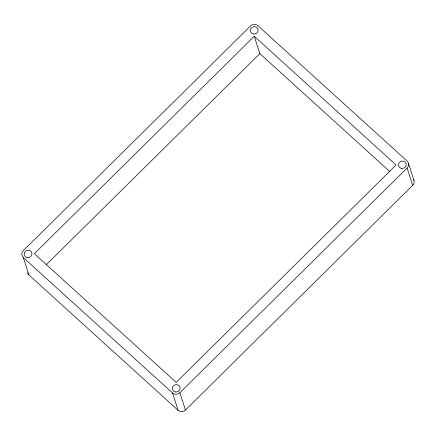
<?xml version="1.0" encoding="UTF-8"?>
<svg xmlns="http://www.w3.org/2000/svg" width="436" height="436" viewBox="0 0 436 436"><rect width="100%" height="100%" fill="white"/><g stroke="black" fill="none" stroke-linecap="round" stroke-linejoin="round"><path stroke-width="0.65" d="M254.248 36.264L34.346 253.692L176.182 382.388L396.084 164.966L254.248 36.264L259.818 53.612L389.582 171.359M46.211 264.81L259.818 53.612M23.331 257.594L172.536 392.978A5.227 4.9 -17.8 0 0 179.883 392.7L407.12 168.029A5.227 4.9 -17.8 0 0 407.099 161.058L257.894 25.675A5.227 4.9 -17.8 0 0 250.547 25.953L23.315 250.629A5.227 4.9 -17.8 0 0 23.331 257.594L28.901 274.942L178.106 410.325A5.227 4.9 -17.8 0 0 185.453 410.047L412.685 185.371A5.227 4.9 -17.8 0 0 413.497 179.392M408.45 163.217L414.02 180.564M407.12 168.029L412.685 185.371M179.883 392.7L185.453 410.047M172.536 392.978L178.106 410.325M28.901 274.942A5.227 4.9 -17.8 0 1 27.55 272.783M175.201 391.942A3.919 3.673 -17.8 0 0 179.959 387.239A3.919 3.673 -17.8 0 0 173.435 385.827A3.919 3.673 -17.8 0 0 175.201 391.942M27.076 257.534A3.919 3.673 -17.8 0 0 31.833 252.831A3.919 3.673 -17.8 0 0 25.31 251.425A3.919 3.673 -17.8 0 0 27.076 257.534M253.234 33.926A3.919 3.673 -17.8 0 0 257.998 29.217A3.919 3.673 -17.8 0 0 251.468 27.811A3.919 3.673 -17.8 0 0 253.234 33.926M401.36 168.334A3.919 3.673 -17.8 0 0 406.118 163.625A3.919 3.673 -17.8 0 0 399.594 162.219A3.919 3.673 -17.8 0 0 401.36 168.334"/></g></svg>
